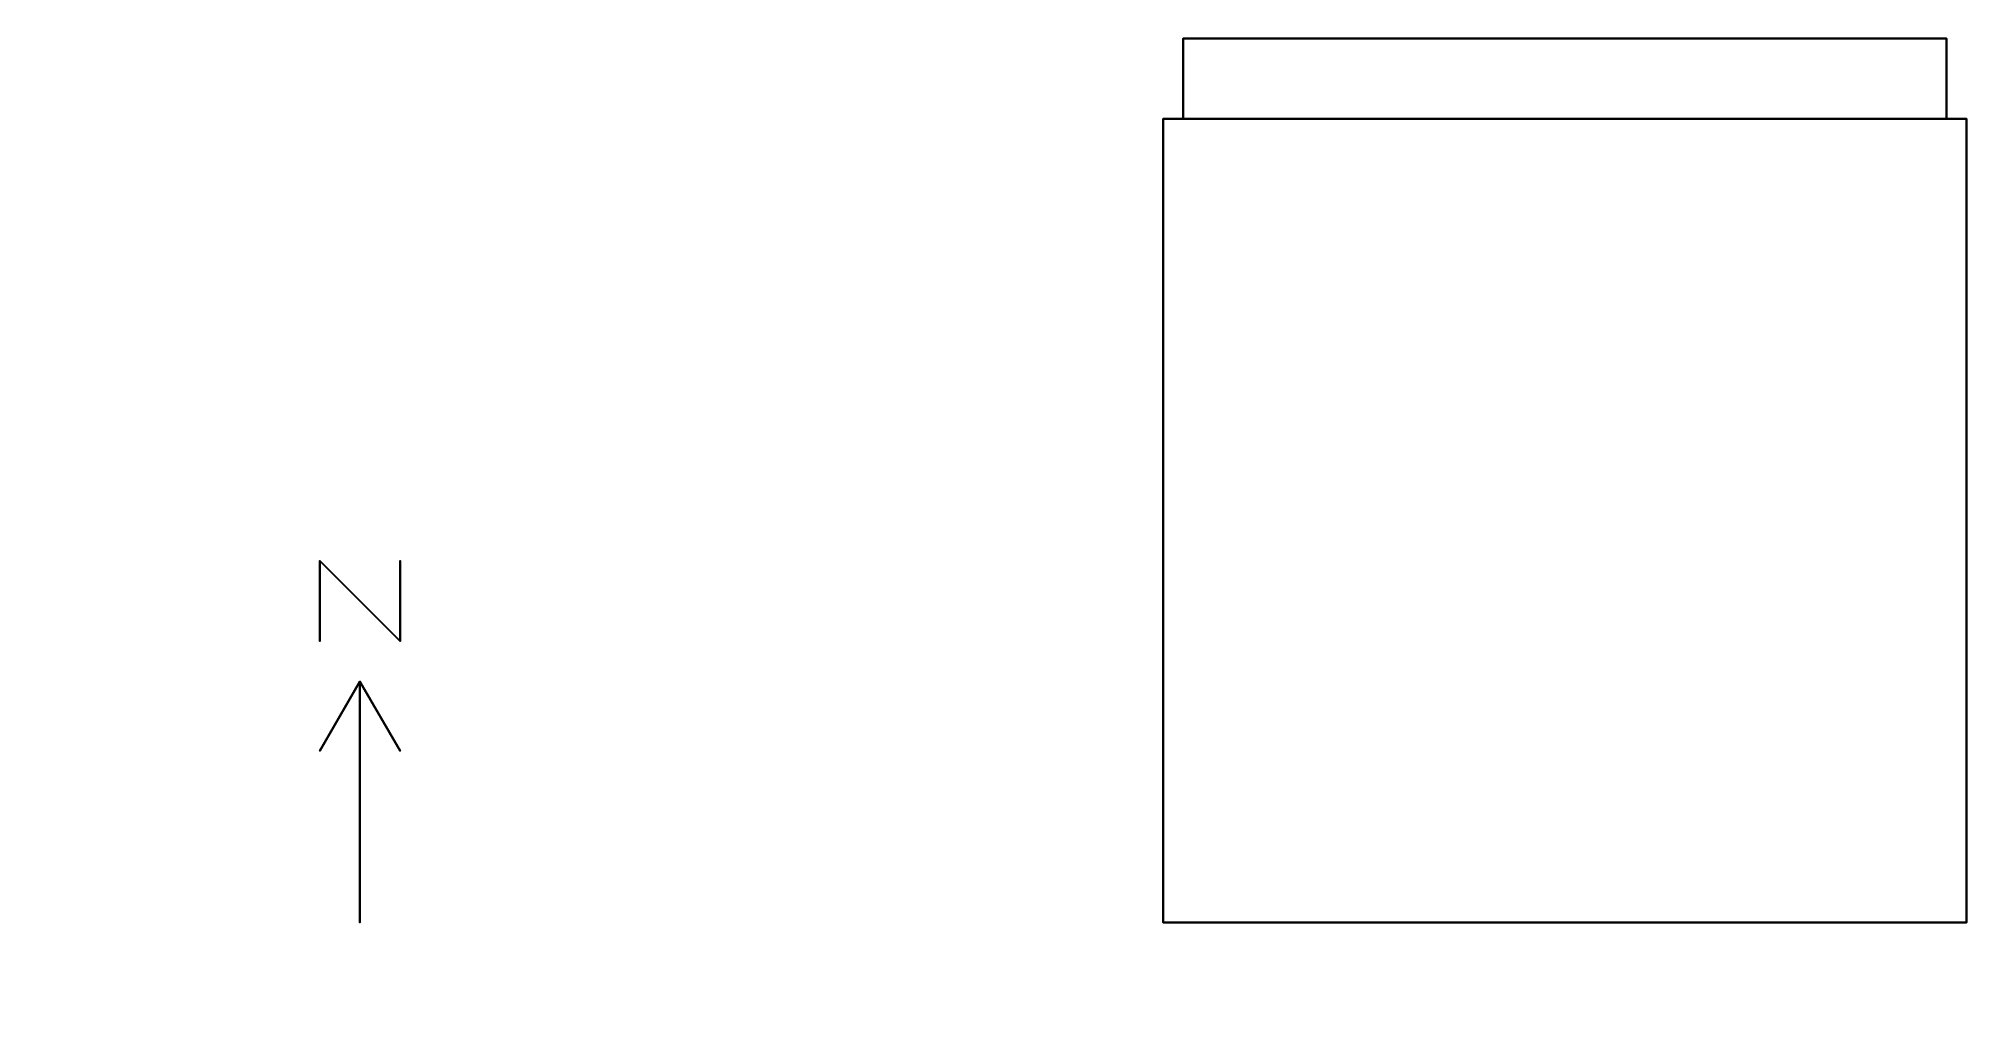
# Model space of a CAD drawing. Header units: metres. Extents: x -19 to 5, y -6.1 to 6.
import ezdxf

# ---------------------------------------------------------------- set-up
doc = ezdxf.new("R2010")
doc.units = ezdxf.units.M

msp = doc.modelspace()

# ---------------------------------------------------------------- linework, layer by layer
at = {"layer": '1', "color": 3}
for points in [[(-15.5, -0.5, 0.1), (-15.5, -0.5), (-15.5, -1.5), (-15.5, -1.5, 0.1)], [(-15.5, -0.5, 0.1), (-15.5, -0.5), (-14.5, -1.5), (-14.5, -1.5, 0.1)], [(-14.5, -0.5, 0.1), (-14.5, -0.5), (-14.5, -1.5), (-14.5, -1.5, 0.1)], [(-15, -2, 0.1), (-15, -2), (-15.5, -2.86603), (-15.5, -2.86603, 0.1)], [(-15, -2, 0.1), (-15, -2), (-15, -5), (-15, -5, 0.1)], [(-15, -2, 0.1), (-15, -2), (-14.5, -2.86603), (-14.5, -2.86603, 0.1)]]:
    msp.add_3dface(points, dxfattribs=at)
at = {"layer": 'ZONE1', "color": 13}
for points in [[(-4.75, 6, 2.8), (4.75, 6, 2.8), (4.75, 5, 2.8), (-4.75, 5, 2.8)], [(-4.75, 5, 2.8), (4.75, 5, 2.8), (4.75, 6, 2.8), (-4.75, 6, 2.8)]]:
    msp.add_3dface(points, dxfattribs=at)
at = {"layer": 'ZONE1', "color": 43}
for points in [[(5, 5, 4), (-5, 5, 4), (-5, 5), (5, 5)], [(-5, 5, 4), (-5, -5, 4), (-5, -5), (-5, 5)], [(5, -5, 4), (5, 5, 4), (5, 5), (5, -5)], [(-5, -5, 4), (5, -5, 4), (5, -5), (-5, -5)]]:
    msp.add_3dface(points, dxfattribs=at)
at = {"layer": 'ZONE1', "color": 8}
msp.add_3dface([(5, -5), (-5, -5), (-5, 5), (5, 5)], dxfattribs=at)
at = {"layer": 'ZONE1', "color": 15}
msp.add_3dface([(-5, -5, 4), (5, -5, 4), (5, 5, 4), (-5, 5, 4)], dxfattribs=at)
at = {"layer": 'ZONE1', "color": 143}
msp.add_3dface([(4.75, 5, 2.8), (-4.75, 5, 2.8), (-4.75, 5, 1.2), (4.75, 5, 1.2)], dxfattribs=at)

doc.saveas('drawing.dxf')
